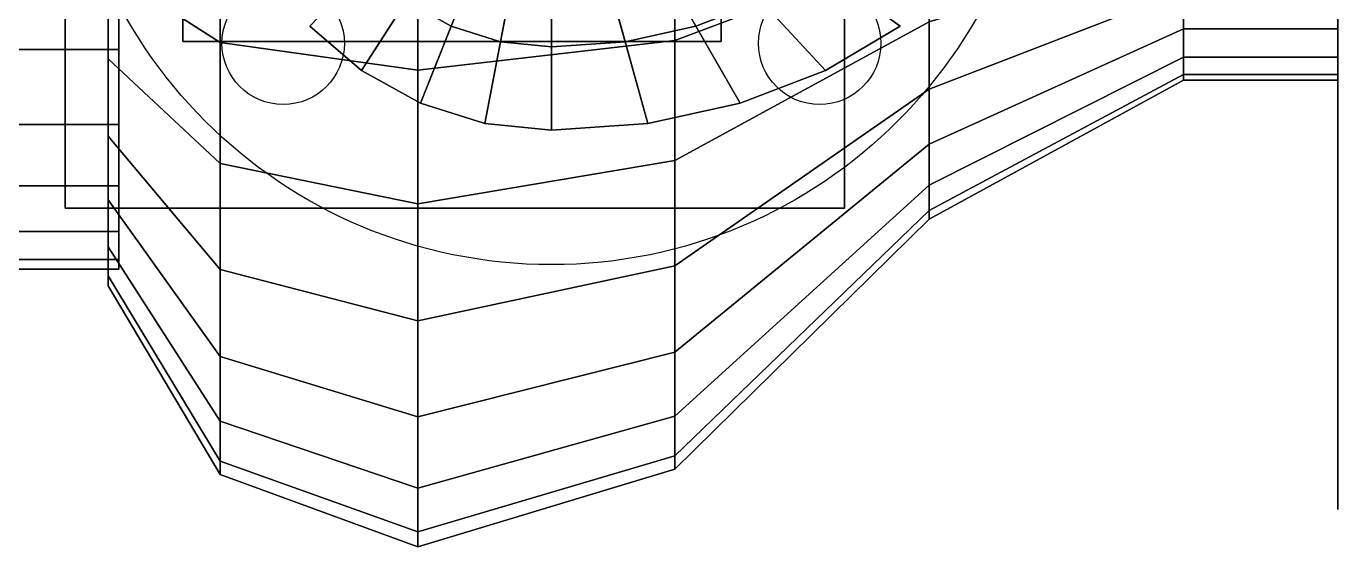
# Model space of a CAD drawing. Header units: millimetres. Extents: x -343 to 256, y -221 to 100.
# Drawn here: x -68.1 to 102, y -100.1 to -32.6 of the extents above; entities that cross this region are included whole.
import ezdxf

# ---------------------------------------------------------------- set-up
doc = ezdxf.new("R2010")
doc.units = ezdxf.units.MM
for name, color, linetype in [('ADAPTADOR_EST', 4, 'CONTINUOUS'), ('BRIDAS_150_CAND', 3, 'CONTINUOUS'), ('CARCASA_EST', 5, 'CONTINUOUS'), ('PATAS_EST', 8, 'CONTINUOUS')]:
    doc.layers.add(name, color=color, linetype=linetype)

msp = doc.modelspace()

# ---------------------------------------------------------------- linework, layer by layer
at = {"layer": 'ADAPTADOR_EST'}
for points in [[(-56.12727, 0, 133), (-56.12727, -24.52236, 189.06269), (-56.12727, -35.60094, 183.45509)], [(-56.12727, 0, 133), (-56.12727, -35.60094, 183.45509), (-56.12727, -45.3114, 175.90852)], [(-56.12727, 0, 133), (-56.12727, -45.3114, 175.90852), (-56.12727, -53.28058, 166.71301)], [(-56.12727, 0, 133), (-56.12727, -53.28058, 166.71301), (-56.12727, -59.2022, 156.22193)], [(-56.12727, 0, 133), (-56.12727, -59.2022, 156.22193), (-56.12727, -62.84872, 144.83844)], [(-56.12727, 0, 133), (-56.12727, -62.84872, 144.83844), (-56.12727, -64.08, 133)], [(-56.12727, 0, 133), (-56.12727, -64.08, 133), (-56.12727, -62.84872, 122.00341)], [(-56.12727, 0, 133), (-56.12727, -62.84872, 122.00341), (-56.12727, -59.2022, 111.42941)], [(-56.12727, 0, 133), (-56.12727, -59.2022, 111.42941), (-56.12727, -53.28058, 101.68436)], [(-56.12727, 0, 133), (-56.12727, -53.28058, 101.68436), (-56.12727, -45.3114, 93.14275)], [(-56.12727, 0, 133), (-56.12727, -45.3114, 93.14275), (-56.12727, -35.60094, 86.13283)], [(-56.12727, 0, 133), (-56.12727, -35.60094, 86.13283), (-56.12727, -24.52236, 80.92399)], [(-72.75758, -24.52236, 189.06269), (-72.75758, -35.60094, 183.45509), (-56.12727, -35.60094, 183.45509), (-56.12727, -24.52236, 189.06269)], [(-72.75758, -35.60094, 86.13283), (-72.75758, -24.52236, 80.92399), (-56.12727, -24.52236, 80.92399), (-56.12727, -35.60094, 86.13283)], [(-72.75758, -35.60094, 183.45509), (-72.75758, -45.3114, 175.90852), (-56.12727, -45.3114, 175.90852), (-56.12727, -35.60094, 183.45509)], [(-72.75758, -45.3114, 93.14275), (-72.75758, -35.60094, 86.13283), (-56.12727, -35.60094, 86.13283), (-56.12727, -45.3114, 93.14275)], [(-72.75758, -45.3114, 175.90852), (-72.75758, -53.28058, 166.71301), (-56.12727, -53.28058, 166.71301), (-56.12727, -45.3114, 175.90852)], [(-72.75758, -53.28058, 101.68436), (-72.75758, -45.3114, 93.14275), (-56.12727, -45.3114, 93.14275), (-56.12727, -53.28058, 101.68436)], [(-72.75758, -53.28058, 166.71301), (-72.75758, -59.2022, 156.22193), (-56.12727, -59.2022, 156.22193), (-56.12727, -53.28058, 166.71301)], [(-72.75758, -59.2022, 111.42941), (-72.75758, -53.28058, 101.68436), (-56.12727, -53.28058, 101.68436), (-56.12727, -59.2022, 111.42941)], [(-72.75758, -59.2022, 156.22193), (-72.75758, -62.84872, 144.83844), (-56.12727, -62.84872, 144.83844), (-56.12727, -59.2022, 156.22193)], [(-72.75758, -62.84872, 122.00341), (-72.75758, -59.2022, 111.42941), (-56.12727, -59.2022, 111.42941), (-56.12727, -62.84872, 122.00341)], [(-72.75758, -62.84872, 144.83844), (-72.75758, -64.08, 133), (-56.12727, -64.08, 133), (-56.12727, -62.84872, 144.83844)], [(-72.75758, -64.08, 133), (-72.75758, -62.84872, 122.00341), (-56.12727, -62.84872, 122.00341), (-56.12727, -64.08, 133)]]:
    msp.add_3dface(points, dxfattribs=at)
at = {"layer": 'BRIDAS_150_CAND', "extrusion": (1, 0, 0)}
for centre, radius in [((0, 133, 102), 95.25), ((-53.88154, 186.88154, 102), 9.525), ((-53.88154, 79.11846, 102), 9.525)]:
    msp.add_circle(centre, radius, dxfattribs=at)
at = {"layer": 'BRIDAS_150_CAND'}
for centre, radius in [((0, 0, 298), 63.5), ((-34.79849, -34.79849, 298), 7.9375), ((34.79849, -34.79849, 298), 7.9375)]:
    msp.add_circle(centre, radius, dxfattribs=at)
at = {"layer": 'CARCASA_EST'}
for points in [[(-57.51313, 0, 133), (-57.51313, -36.80097, 185.15582), (-57.51313, -25.34895, 190.95245)], [(-57.51313, 0, 133), (-57.51313, -46.83875, 177.35488), (-57.51313, -36.80097, 185.15582)], [(-57.51313, 0, 133), (-57.51313, -55.07654, 167.8494), (-57.51313, -46.83875, 177.35488)], [(-57.51313, 0, 133), (-57.51313, -61.19778, 157.00469), (-57.51313, -55.07654, 167.8494)], [(-57.51313, 0, 133), (-57.51313, -64.96722, 145.23748), (-57.51313, -61.19778, 157.00469)], [(-57.51313, 0, 133), (-57.51313, -66.24, 133), (-57.51313, -64.96722, 145.23748)], [(-57.51313, 0, 133), (-57.51313, -64.96722, 121.63274), (-57.51313, -66.24, 133)], [(-57.51313, 0, 133), (-57.51313, -61.19778, 110.70231), (-57.51313, -64.96722, 121.63274)], [(-57.51313, 0, 133), (-57.51313, -55.07654, 100.62878), (-57.51313, -61.19778, 110.70231)], [(-57.51313, 0, 133), (-57.51313, -46.83875, 91.79925), (-57.51313, -55.07654, 100.62878)], [(-57.51313, 0, 133), (-57.51313, -36.80097, 84.55304), (-57.51313, -46.83875, 91.79925)], [(-57.51313, 0, 133), (-57.51313, -25.34895, 79.16862), (-57.51313, -36.80097, 84.55304)], [(0, 0, 187.54545), (-24.63813, -38.31412, 187.54545), (-31.3584, -32.58348, 187.54545)], [(0, 0, 187.54545), (-16.97104, -42.57237, 187.54545), (-24.63813, -38.31412, 187.54545)], [(0, 0, 187.54545), (-8.65176, -45.19459, 187.54545), (-16.97104, -42.57237, 187.54545)], [(0, 0, 187.54545), (0, -46.08, 187.54545), (-8.65176, -45.19459, 187.54545)], [(0, 0, 187.54545), (12.48578, -45.19459, 187.54545), (0, -46.08, 187.54545)], [(0, 0, 187.54545), (24.49174, -42.57237, 187.54545), (12.48578, -45.19459, 187.54545)], [(0, 0, 187.54545), (35.55649, -38.31412, 187.54545), (24.49174, -42.57237, 187.54545)], [(0, 0, 187.54545), (45.25483, -32.58348, 187.54545), (35.55649, -38.31412, 187.54545)], [(102, 0, 133), (102, -28.00143, 159.5165), (102, -32.9262, 153.83388)], [(102, 0, 133), (102, -32.9262, 153.83388), (102, -36.58563, 147.35063)], [(102, 0, 133), (102, -36.58563, 147.35063), (102, -38.8391, 140.31589)], [(102, 0, 133), (102, -38.8391, 140.31589), (102, -39.6, 133)], [(102, 0, 133), (102, -39.6, 133), (102, -38.8391, 126.20435)], [(102, 0, 133), (102, -38.8391, 126.20435), (102, -36.58563, 119.66986)], [(102, 0, 133), (102, -36.58563, 119.66986), (102, -32.9262, 113.64764)], [(102, 0, 133), (102, -32.9262, 113.64764), (102, -28.00143, 108.36912)], [(16, -17.55813, 216.58965), (16, -34.44151, 211.73973), (49, -22.04256, 183.39343), (49, -11.23721, 186.49738)], [(16, -34.44151, 59.85954), (16, -17.55813, 55.3545), (49, -11.23721, 83.30688), (49, -22.04256, 86.19011)], [(-57.51313, -12.92278, 194.52199), (-57.51313, -25.34895, 190.95245), (-42.96162, -34.71704, 212.36965), (-42.96162, -17.69859, 217.25838)], [(-57.51313, -25.34895, 79.16862), (-57.51313, -12.92278, 75.85291), (-42.96162, -17.69859, 54.73333), (-42.96162, -34.71704, 59.27441)], [(-42.96162, -17.69859, 217.25838), (-42.96162, -34.71704, 212.36965), (-17.32323, -38.29896, 220.55859), (-17.32323, -19.52464, 225.95169)], [(-42.96162, -34.71704, 59.27441), (-42.96162, -17.69859, 54.73333), (-17.32323, -19.52464, 46.65821), (-17.32323, -38.29896, 51.6678)], [(-17.32323, -19.52464, 225.95169), (-17.32323, -38.29896, 220.55859), (16, -34.44151, 211.73973), (16, -17.55813, 216.58965)], [(-17.32323, -38.29896, 51.6678), (-17.32323, -19.52464, 46.65821), (16, -17.55813, 55.3545), (16, -34.44151, 59.85954)], [(16, -34.44151, 211.73973), (16, -50.00132, 203.86389), (49, -32.00085, 178.35289), (49, -22.04256, 183.39343)], [(16, -50.00132, 67.17532), (16, -34.44151, 59.85954), (49, -22.04256, 86.19011), (49, -32.00085, 90.87221)], [(49, -32.00085, 178.35289), (49, -40.72935, 171.56946), (82, -28.00143, 159.5165), (82, -22.00058, 164.18011)], [(49, -40.72935, 97.17326), (49, -32.00085, 90.87221), (82, -22.00058, 104.03714), (82, -28.00143, 108.36912)], [(-57.51313, -25.34895, 190.95245), (-57.51313, -36.80097, 185.15582), (-42.96162, -50.40133, 204.4308), (-42.96162, -34.71704, 212.36965)], [(-57.51313, -36.80097, 84.55304), (-57.51313, -25.34895, 79.16862), (-42.96162, -34.71704, 59.27441), (-42.96162, -50.40133, 66.64873)], [(-31.3584, -32.58348, 187.54545), (-24.63813, -38.31412, 187.54545), (-18.86357, -29.33425, 225.04545), (-24.00877, -24.94673, 225.04545)], [(-18.86357, -29.33425, 225.04545), (-12.99346, -32.59447, 225.04545), (-10.6069, -26.60773, 285.04545), (-15.39884, -23.94632, 285.04545)], [(18.75149, -32.59447, 225.04545), (27.22294, -29.33425, 225.04545), (22.22281, -23.94632, 285.04545), (15.30734, -26.60773, 285.04545)], [(35.55649, -38.31412, 187.54545), (45.25483, -32.58348, 187.54545), (34.64823, -24.94673, 225.04545), (27.22294, -29.33425, 225.04545)], [(-12.99346, -32.59447, 225.04545), (-6.62401, -34.60211, 225.04545), (-5.40735, -28.24662, 285.04545), (-10.6069, -26.60773, 285.04545)], [(9.55943, -34.60211, 225.04545), (18.75149, -32.59447, 225.04545), (15.30734, -26.60773, 285.04545), (7.80361, -28.24662, 285.04545)], [(-6.62401, -34.60211, 225.04545), (0, -35.28, 225.04545), (0, -28.8, 285.04545), (-5.40735, -28.24662, 285.04545)], [(0, -35.28, 225.04545), (9.55943, -34.60211, 225.04545), (7.80361, -28.24662, 285.04545), (0, -28.8, 285.04545)], [(49, -40.72935, 171.56946), (49, -47.89265, 163.30383), (82, -32.9262, 153.83388), (82, -28.00143, 159.5165)], [(49, -47.89265, 104.85111), (49, -40.72935, 97.17326), (82, -28.00143, 108.36912), (82, -32.9262, 113.64764)], [(82, -28.00143, 159.5165), (82, -32.9262, 153.83388), (102, -32.9262, 153.83388), (102, -28.00143, 159.5165)], [(82, -32.9262, 113.64764), (82, -28.00143, 108.36912), (102, -28.00143, 108.36912), (102, -32.9262, 113.64764)], [(-24.63813, -38.31412, 187.54545), (-16.97104, -42.57237, 187.54545), (-12.99346, -32.59447, 225.04545), (-18.86357, -29.33425, 225.04545)], [(24.49174, -42.57237, 187.54545), (35.55649, -38.31412, 187.54545), (27.22294, -29.33425, 225.04545), (18.75149, -32.59447, 225.04545)], [(16, -50.00132, 203.86389), (16, -63.63961, 193.26478), (49, -40.72935, 171.56946), (49, -32.00085, 178.35289)], [(16, -63.63961, 77.02071), (16, -50.00132, 67.17532), (49, -32.00085, 90.87221), (49, -40.72935, 97.17326)], [(-16.97104, -42.57237, 187.54545), (-8.65176, -45.19459, 187.54545), (-6.62401, -34.60211, 225.04545), (-12.99346, -32.59447, 225.04545)], [(12.48578, -45.19459, 187.54545), (24.49174, -42.57237, 187.54545), (18.75149, -32.59447, 225.04545), (9.55943, -34.60211, 225.04545)], [(49, -47.89265, 163.30383), (49, -53.21546, 153.87364), (82, -36.58563, 147.35063), (82, -32.9262, 153.83388)], [(49, -53.21546, 113.61071), (49, -47.89265, 104.85111), (82, -32.9262, 113.64764), (82, -36.58563, 119.66986)], [(82, -32.9262, 153.83388), (82, -36.58563, 147.35063), (102, -36.58563, 147.35063), (102, -32.9262, 153.83388)], [(82, -36.58563, 119.66986), (82, -32.9262, 113.64764), (102, -32.9262, 113.64764), (102, -36.58563, 119.66986)], [(-42.96162, -34.71704, 212.36965), (-42.96162, -50.40133, 204.4308), (-17.32323, -55.60147, 211.80065), (-17.32323, -38.29896, 220.55859)], [(-42.96162, -50.40133, 66.64873), (-42.96162, -34.71704, 59.27441), (-17.32323, -38.29896, 51.6678), (-17.32323, -55.60147, 59.80296)], [(-17.32323, -38.29896, 220.55859), (-17.32323, -55.60147, 211.80065), (16, -50.00132, 203.86389), (16, -34.44151, 211.73973)], [(-17.32323, -55.60147, 59.80296), (-17.32323, -38.29896, 51.6678), (16, -34.44151, 59.85954), (16, -50.00132, 67.17532)], [(-8.65176, -45.19459, 187.54545), (0, -46.08, 187.54545), (0, -35.28, 225.04545), (-6.62401, -34.60211, 225.04545)], [(0, -46.08, 187.54545), (12.48578, -45.19459, 187.54545), (9.55943, -34.60211, 225.04545), (0, -35.28, 225.04545)], [(-57.51313, -36.80097, 185.15582), (-57.51313, -46.83875, 177.35488), (-42.96162, -64.14872, 193.7469), (-42.96162, -50.40133, 204.4308)], [(-57.51313, -46.83875, 91.79925), (-57.51313, -36.80097, 84.55304), (-42.96162, -50.40133, 66.64873), (-42.96162, -64.14872, 76.57288)], [(49, -53.21546, 153.87364), (49, -56.49323, 143.64129), (82, -38.8391, 140.31589), (82, -36.58563, 147.35063)], [(49, -56.49323, 123.11542), (49, -53.21546, 113.61071), (82, -36.58563, 119.66986), (82, -38.8391, 126.20435)], [(82, -36.58563, 147.35063), (82, -38.8391, 140.31589), (102, -38.8391, 140.31589), (102, -36.58563, 147.35063)], [(82, -38.8391, 126.20435), (82, -36.58563, 119.66986), (102, -36.58563, 119.66986), (102, -38.8391, 126.20435)], [(49, -56.49323, 143.64129), (49, -57.6, 133), (82, -39.6, 133), (82, -38.8391, 140.31589)], [(49, -57.6, 133), (49, -56.49323, 123.11542), (82, -38.8391, 126.20435), (82, -39.6, 133)], [(82, -38.8391, 140.31589), (82, -39.6, 133), (102, -39.6, 133), (102, -38.8391, 140.31589)], [(82, -39.6, 133), (82, -38.8391, 126.20435), (102, -38.8391, 126.20435), (102, -39.6, 133)], [(16, -63.63961, 193.26478), (16, -74.83226, 180.34974), (49, -47.89265, 163.30383), (49, -40.72935, 171.56946)], [(16, -74.83226, 89.01736), (16, -63.63961, 77.02071), (49, -40.72935, 97.17326), (49, -47.89265, 104.85111)], [(-57.51313, -46.83875, 177.35488), (-57.51313, -55.07654, 167.8494), (-42.96162, -75.43092, 180.72853), (-42.96162, -64.14872, 193.7469)], [(-57.51313, -55.07654, 100.62878), (-57.51313, -46.83875, 91.79925), (-42.96162, -64.14872, 76.57288), (-42.96162, -75.43092, 88.6655)], [(16, -74.83226, 180.34974), (16, -83.14916, 165.61507), (49, -53.21546, 153.87364), (49, -47.89265, 163.30383)], [(16, -83.14916, 102.70423), (16, -74.83226, 89.01736), (49, -47.89265, 104.85111), (49, -53.21546, 113.61071)], [(-42.96162, -50.40133, 204.4308), (-42.96162, -64.14872, 193.7469), (-17.32323, -70.76724, 200.01444), (-17.32323, -55.60147, 211.80065)], [(-42.96162, -64.14872, 76.57288), (-42.96162, -50.40133, 66.64873), (-17.32323, -55.60147, 59.80296), (-17.32323, -70.76724, 70.75103)], [(-17.32323, -55.60147, 211.80065), (-17.32323, -70.76724, 200.01444), (16, -63.63961, 193.26478), (16, -50.00132, 203.86389)], [(-17.32323, -70.76724, 70.75103), (-17.32323, -55.60147, 59.80296), (16, -50.00132, 67.17532), (16, -63.63961, 77.02071)], [(16, -83.14916, 165.61507), (16, -88.27068, 149.62702), (49, -56.49323, 143.64129), (49, -53.21546, 153.87364)], [(16, -88.27068, 117.55535), (16, -83.14916, 102.70423), (49, -53.21546, 113.61071), (49, -56.49323, 123.11542)], [(-57.51313, -55.07654, 167.8494), (-57.51313, -61.19778, 157.00469), (-42.96162, -83.81435, 165.87598), (-42.96162, -75.43092, 180.72853)], [(-57.51313, -61.19778, 110.70231), (-57.51313, -55.07654, 100.62878), (-42.96162, -75.43092, 88.6655), (-42.96162, -83.81435, 102.46186)], [(16, -88.27068, 149.62702), (16, -90, 133), (49, -57.6, 133), (49, -56.49323, 143.64129)], [(16, -90, 133), (16, -88.27068, 117.55535), (49, -56.49323, 123.11542), (49, -57.6, 133)], [(-57.51313, -61.19778, 157.00469), (-57.51313, -64.96722, 145.23748), (-42.96162, -88.97684, 149.76003), (-42.96162, -83.81435, 165.87598)], [(-57.51313, -64.96722, 121.63274), (-57.51313, -61.19778, 110.70231), (-42.96162, -83.81435, 102.46186), (-42.96162, -88.97684, 117.43179)], [(-42.96162, -64.14872, 193.7469), (-42.96162, -75.43092, 180.72853), (-17.32323, -83.21348, 185.6529), (-17.32323, -70.76724, 200.01444)], [(-42.96162, -75.43092, 88.6655), (-42.96162, -64.14872, 76.57288), (-17.32323, -70.76724, 70.75103), (-17.32323, -83.21348, 84.0913)], [(-17.32323, -70.76724, 200.01444), (-17.32323, -83.21348, 185.6529), (16, -74.83226, 180.34974), (16, -63.63961, 193.26478)], [(-17.32323, -83.21348, 84.0913), (-17.32323, -70.76724, 70.75103), (16, -63.63961, 77.02071), (16, -74.83226, 89.01736)], [(-57.51313, -64.96722, 145.23748), (-57.51313, -66.24, 133), (-42.96162, -90.72, 133), (-42.96162, -88.97684, 149.76003)], [(-57.51313, -66.24, 133), (-57.51313, -64.96722, 121.63274), (-42.96162, -88.97684, 117.43179), (-42.96162, -90.72, 133)], [(-17.32323, -83.21348, 185.6529), (-17.32323, -92.46187, 169.26795), (16, -83.14916, 165.61507), (16, -74.83226, 180.34974)], [(-17.32323, -92.46187, 99.3111), (-17.32323, -83.21348, 84.0913), (16, -74.83226, 89.01736), (16, -83.14916, 102.70423)], [(-42.96162, -75.43092, 180.72853), (-42.96162, -83.81435, 165.87598), (-17.32323, -92.46187, 169.26795), (-17.32323, -83.21348, 185.6529)], [(-42.96162, -83.81435, 102.46186), (-42.96162, -75.43092, 88.6655), (-17.32323, -83.21348, 84.0913), (-17.32323, -92.46187, 99.3111)], [(-17.32323, -92.46187, 169.26795), (-17.32323, -98.15699, 151.48924), (16, -88.27068, 149.62702), (16, -83.14916, 165.61507)], [(-17.32323, -98.15699, 115.82555), (-17.32323, -92.46187, 99.3111), (16, -83.14916, 102.70423), (16, -88.27068, 117.55535)], [(-42.96162, -83.81435, 165.87598), (-42.96162, -88.97684, 149.76003), (-17.32323, -98.15699, 151.48924), (-17.32323, -92.46187, 169.26795)], [(-42.96162, -88.97684, 117.43179), (-42.96162, -83.81435, 102.46186), (-17.32323, -92.46187, 99.3111), (-17.32323, -98.15699, 115.82555)], [(-17.32323, -98.15699, 151.48924), (-17.32323, -100.08, 133), (16, -90, 133), (16, -88.27068, 149.62702)], [(-17.32323, -100.08, 133), (-17.32323, -98.15699, 115.82555), (16, -88.27068, 117.55535), (16, -90, 133)], [(-42.96162, -88.97684, 149.76003), (-42.96162, -90.72, 133), (-17.32323, -100.08, 133), (-17.32323, -98.15699, 151.48924)], [(-42.96162, -90.72, 133), (-42.96162, -88.97684, 117.43179), (-17.32323, -98.15699, 115.82555), (-17.32323, -100.08, 133)]]:
    msp.add_3dface(points, dxfattribs=at)
at = {"layer": 'PATAS_EST'}
for points in [[(-63.05657, -56.16), (-63.05657, 56.16), (38, 56.16), (38, -56.16)], [(-63.05657, -56.16, 14.56667), (38, -56.16, 14.56667), (38, 56.16, 14.56667), (-63.05657, 56.16, 14.56667)], [(-63.05657, 56.16), (-63.05657, -56.16), (-63.05657, -56.16, 14.56667), (-63.05657, 56.16, 14.56667)], [(38, -56.16), (38, 56.16), (38, 56.16, 14.56667), (38, -56.16, 14.56667)], [(-47.81212, -34.56, 14.56667), (-47.81212, 34.56, 14.56667), (22, 34.56, 14.56667), (22, -34.56, 14.56667)], [(-47.81212, -34.56, 74.1), (22, -34.56, 74.1), (22, 34.56, 74.1), (-47.81212, 34.56, 74.1)], [(-47.81212, 34.56, 14.56667), (-47.81212, -34.56, 14.56667), (-47.81212, -34.56, 74.1), (-47.81212, 34.56, 74.1)], [(22, -34.56, 14.56667), (22, 34.56, 14.56667), (22, 34.56, 74.1), (22, -34.56, 74.1)], [(-47.81212, -34.56, 14.56667), (22, -34.56, 14.56667), (22, -34.56, 74.1), (-47.81212, -34.56, 74.1)], [(-63.05657, -56.16), (38, -56.16), (38, -56.16, 14.56667), (-63.05657, -56.16, 14.56667)]]:
    msp.add_3dface(points, dxfattribs=at)

doc.saveas('drawing.dxf')
